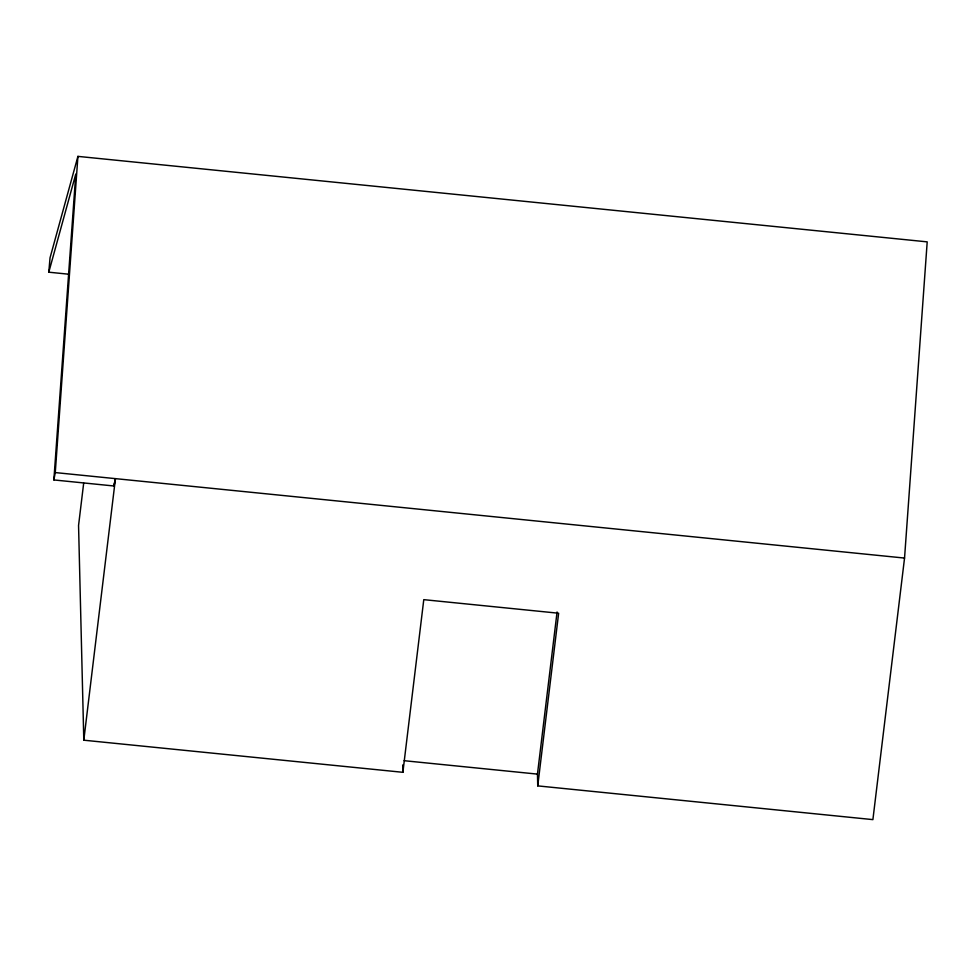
<?xml version="1.0" encoding="UTF-8"?>
<svg xmlns="http://www.w3.org/2000/svg" width="976" height="976" viewBox="0 0 976 976"><rect width="100%" height="100%" fill="white"/><g stroke="black" fill="none" stroke-linecap="round" stroke-linejoin="round"><path stroke-width="1.46" d="M48.8 272.194L50.032 257.859L77.921 156.38L927.2 241.865L904.545 558.065L872.898 819.62L537.739 785.887L558.638 613.233L423.779 599.654L402.881 772.309L83.802 740.198L115.449 478.63L114.058 485.999L53.863 479.936L75.786 174.009L48.8 272.194L68.357 274.171M53.863 479.936L55.266 472.579L77.921 156.38M114.058 485.999L114.265 482.961M83.68 483.144L78.556 525.478L83.802 740.198M537.739 785.887L537.459 774.114L557.076 611.976M55.266 472.579L904.545 558.065M404.113 760.694L537.459 774.114M402.71 764.952L402.881 772.309"/></g></svg>
